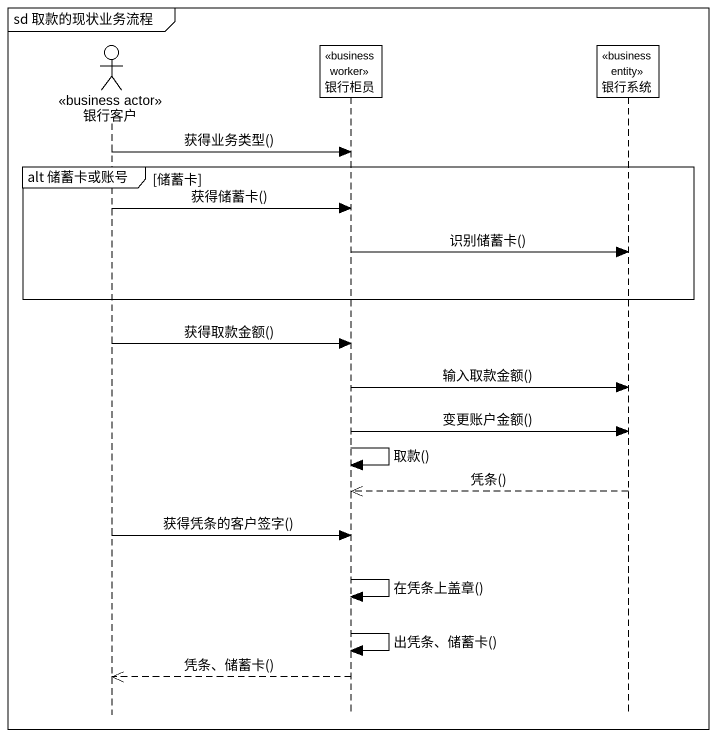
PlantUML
@startuml
mainframe sd 取款的现状业务流程
hide footbox
actor 银行客户 <<business actor>>
participant 银行柜员 <<business worker>>
participant 银行系统 <<business entity>>

银行客户 -> 银行柜员 : 获得业务类型()
group alt 储蓄卡或账号 [储蓄卡]
  银行客户 -> 银行柜员 : 获得储蓄卡()
  银行柜员 -> 银行系统 : 识别储蓄卡()
end
银行客户 -> 银行柜员 : 获得取款金额()
银行柜员 -> 银行系统 : 输入取款金额()
银行柜员 -> 银行系统 : 变更账户金额()
银行柜员 -> 银行柜员 : 取款()
银行系统 -->> 银行柜员 : 凭条()
银行客户 -> 银行柜员 : 获得凭条的客户签字()
银行柜员 -> 银行柜员 : 在凭条上盖章()
银行柜员 -> 银行柜员 : 出凭条、储蓄卡()
银行柜员 -->> 银行客户 : 凭条、储蓄卡()
@enduml
